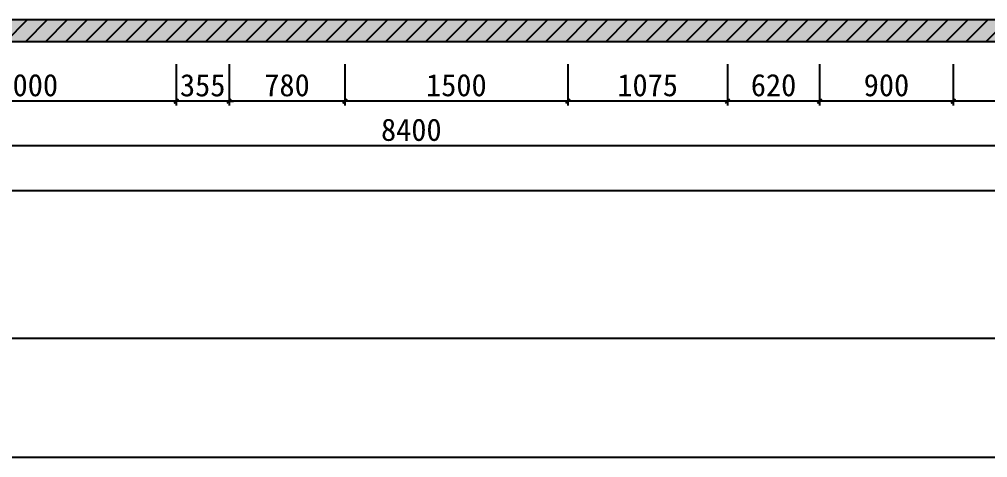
# Model space of a CAD drawing. Header units: millimetres. Extents: x 110215 to 630040, y -488650 to 141897.
# Drawn here: x 243291 to 249808, y -4761 to -1815 of the extents above; entities that cross this region are included whole.
import ezdxf
from ezdxf.xclip import XClip

# ---------------------------------------------------------------- set-up
doc = ezdxf.new("R2010")
doc.units = ezdxf.units.MM
doc.header["$LTSCALE"] = 1000
doc.header["$XCLIPFRAME"] = 0
doc.layers.get('Defpoints').update_dxf_attribs({"color": 2})
doc.layers.add('0-140c立面材料填充', color=250, linetype='Continuous')
doc.styles.add('黑体', font='simhei.ttf')
doc.dimstyles.new('50', dxfattribs={"dimscale": 50, "dimtxt": 3, "dimasz": 0.6, "dimexe": 0.6, "dimexo": 0.6, "dimtad": 1, "dimdec": 0, "dimdsep": 46, "dimtxsty": '黑体', "dimblk1": 'ARCHTICK', "dimblk2": 'ARCHTICK', "dimsah": 1, "dimcen": 0, "dimdle": 1, "dimclrd": 251, "dimclre": 251, "dimclrt": 2, "dimadec": 0, "dimazin": 0, "dimtfac": 1, "dimtdec": 0, "dimtix": 1, "dimtmove": 2, "dimatfit": 3, "dimldrblk": 'DOT', "dimfxl": 0, "dimtolj": 1, "dimtzin": 0, "dimarcsym": 0})

# ---------------------------------------------------------------- blocks, each defined once
blk = doc.blocks.new('_ArchTick')
at = {"color": 0, "linetype": 'ByBlock', "const_width": 0.4}
blk.add_lwpolyline([(-0.5, -0.5), (0.5, 0.5)], dxfattribs=at)
blk = doc.blocks.new('*D766')
at = {"color": 251, "lineweight": -2, "transparency": 16777216}
for p, q in [((345184.4, 7940.8), (345184.4, 7660.8)), ((347349.4, 7940.8), (347349.4, 7660.8)), ((347399.4, 7690.8), (345134.4, 7690.8))]:
    blk.add_line(p, q, dxfattribs=at)
at = {"layer": 'Defpoints', "color": 0, "transparency": 16777216}
for p in [(345184.4, 8090.8), (347349.4, 8090.8), (345184.4, 7690.8)]:
    blk.add_point(p, dxfattribs=at)
at = {"color": 251, "lineweight": -2, "transparency": 16777216, "xscale": 30, "yscale": 30, "zscale": 30, "rotation": 180}
blk.add_blockref('_ArchTick', (345184.4, 7690.8), dxfattribs=at)
at = {"color": 251, "lineweight": -2, "transparency": 16777216, "xscale": 30, "yscale": 30, "zscale": 30}
blk.add_blockref('_ArchTick', (347349.4, 7690.8), dxfattribs=at)
at = {"color": 2, "transparency": 16777216, "insert": (346266.9, 7797.1), "char_height": 150, "attachment_point": 5, "style": '黑体'}
blk.add_mtext('\\A1;2165', dxfattribs=at)
blk = doc.blocks.new('_DOT')
at = {"color": 0, "linetype": 'ByBlock'}
blk.add_line((-0.5, 0), (-1, 0), dxfattribs=at)
at = {"color": 0, "linetype": 'ByBlock', "const_width": 0.5}
blk.add_lwpolyline([(-0.25, 0, 1), (0.25, 0, 1)], format="xyb", close=True, dxfattribs=at)
blk = doc.blocks.new('*D767')
at = {"color": 251, "lineweight": -2, "transparency": 16777216}
for p, q in [((344284.4, 7940.8), (344284.4, 7660.8)), ((345184.4, 7940.8), (345184.4, 7660.8)), ((345234.4, 7690.8), (344234.4, 7690.8))]:
    blk.add_line(p, q, dxfattribs=at)
at = {"layer": 'Defpoints', "color": 0, "transparency": 16777216}
for p in [(344284.4, 8090.8), (345184.4, 8090.8), (344284.4, 7690.8)]:
    blk.add_point(p, dxfattribs=at)
at = {"color": 251, "lineweight": -2, "transparency": 16777216, "xscale": 30, "yscale": 30, "zscale": 30, "rotation": 180}
blk.add_blockref('_ArchTick', (344284.4, 7690.8), dxfattribs=at)
at = {"color": 251, "lineweight": -2, "transparency": 16777216, "xscale": 30, "yscale": 30, "zscale": 30}
blk.add_blockref('_ArchTick', (345184.4, 7690.8), dxfattribs=at)
at = {"color": 2, "transparency": 16777216, "insert": (344734.4, 7797.9), "char_height": 150, "attachment_point": 5, "style": '黑体'}
blk.add_mtext('\\A1;900', dxfattribs=at)
blk = doc.blocks.new('*D768')
at = {"color": 251, "lineweight": -2, "transparency": 16777216}
for p, q in [((343664.4, 7940.8), (343664.4, 7660.8)), ((344284.4, 7940.8), (344284.4, 7660.8)), ((344334.4, 7690.8), (343614.4, 7690.8))]:
    blk.add_line(p, q, dxfattribs=at)
at = {"layer": 'Defpoints', "color": 0, "transparency": 16777216}
for p in [(343664.4, 8090.8), (344284.4, 8090.8), (343664.4, 7690.8)]:
    blk.add_point(p, dxfattribs=at)
at = {"color": 251, "lineweight": -2, "transparency": 16777216, "xscale": 30, "yscale": 30, "zscale": 30, "rotation": 180}
blk.add_blockref('_ArchTick', (343664.4, 7690.8), dxfattribs=at)
at = {"color": 251, "lineweight": -2, "transparency": 16777216, "xscale": 30, "yscale": 30, "zscale": 30}
blk.add_blockref('_ArchTick', (344284.4, 7690.8), dxfattribs=at)
at = {"color": 2, "transparency": 16777216, "insert": (343974.4, 7797.9), "char_height": 150, "attachment_point": 5, "style": '黑体'}
blk.add_mtext('\\A1;620', dxfattribs=at)
blk = doc.blocks.new('*D769')
at = {"color": 251, "lineweight": -2, "transparency": 16777216}
for p, q in [((342589.4, 7940.8), (342589.4, 7660.8)), ((343664.4, 7940.8), (343664.4, 7660.8)), ((343714.4, 7690.8), (342539.4, 7690.8))]:
    blk.add_line(p, q, dxfattribs=at)
at = {"layer": 'Defpoints', "color": 0, "transparency": 16777216}
for p in [(342589.4, 8090.8), (343664.4, 8090.8), (342589.4, 7690.8)]:
    blk.add_point(p, dxfattribs=at)
at = {"color": 251, "lineweight": -2, "transparency": 16777216, "xscale": 30, "yscale": 30, "zscale": 30, "rotation": 180}
blk.add_blockref('_ArchTick', (342589.4, 7690.8), dxfattribs=at)
at = {"color": 251, "lineweight": -2, "transparency": 16777216, "xscale": 30, "yscale": 30, "zscale": 30}
blk.add_blockref('_ArchTick', (343664.4, 7690.8), dxfattribs=at)
at = {"color": 2, "transparency": 16777216, "insert": (343126.9, 7797.9), "char_height": 150, "attachment_point": 5, "style": '黑体'}
blk.add_mtext('\\A1;1075', dxfattribs=at)
blk = doc.blocks.new('*D770')
at = {"color": 251, "lineweight": -2, "transparency": 16777216}
for p, q in [((341089.4, 7940.8), (341089.4, 7660.8)), ((342589.4, 7940.8), (342589.4, 7660.8)), ((342639.4, 7690.8), (341039.4, 7690.8))]:
    blk.add_line(p, q, dxfattribs=at)
at = {"layer": 'Defpoints', "color": 0, "transparency": 16777216}
for p in [(341089.4, 8090.8), (342589.4, 8090.8), (341089.4, 7690.8)]:
    blk.add_point(p, dxfattribs=at)
at = {"color": 251, "lineweight": -2, "transparency": 16777216, "xscale": 30, "yscale": 30, "zscale": 30, "rotation": 180}
blk.add_blockref('_ArchTick', (341089.4, 7690.8), dxfattribs=at)
at = {"color": 251, "lineweight": -2, "transparency": 16777216, "xscale": 30, "yscale": 30, "zscale": 30}
blk.add_blockref('_ArchTick', (342589.4, 7690.8), dxfattribs=at)
at = {"color": 2, "transparency": 16777216, "insert": (341839.4, 7797.9), "char_height": 150, "attachment_point": 5, "style": '黑体'}
blk.add_mtext('\\A1;1500', dxfattribs=at)
blk = doc.blocks.new('*D771')
at = {"color": 251, "lineweight": -2, "transparency": 16777216}
for p, q in [((340309.4, 7940.8), (340309.4, 7660.8)), ((341089.4, 7940.8), (341089.4, 7660.8)), ((341139.4, 7690.8), (340259.4, 7690.8))]:
    blk.add_line(p, q, dxfattribs=at)
at = {"layer": 'Defpoints', "color": 0, "transparency": 16777216}
for p in [(340309.4, 8090.8), (341089.4, 8090.8), (340309.4, 7690.8)]:
    blk.add_point(p, dxfattribs=at)
at = {"color": 251, "lineweight": -2, "transparency": 16777216, "xscale": 30, "yscale": 30, "zscale": 30, "rotation": 180}
blk.add_blockref('_ArchTick', (340309.4, 7690.8), dxfattribs=at)
at = {"color": 251, "lineweight": -2, "transparency": 16777216, "xscale": 30, "yscale": 30, "zscale": 30}
blk.add_blockref('_ArchTick', (341089.4, 7690.8), dxfattribs=at)
at = {"color": 2, "transparency": 16777216, "insert": (340699.4, 7797.9), "char_height": 150, "attachment_point": 5, "style": '黑体'}
blk.add_mtext('\\A1;780', dxfattribs=at)
blk = doc.blocks.new('*D772')
at = {"color": 251, "lineweight": -2, "transparency": 16777216}
for p, q in [((339954.4, 7940.8), (339954.4, 7660.8)), ((340309.4, 7940.8), (340309.4, 7660.8)), ((339954.4, 7690.8), (339924.4, 7690.8)), ((340309.4, 7690.8), (339954.4, 7690.8)), ((340309.4, 7690.8), (340339.4, 7690.8))]:
    blk.add_line(p, q, dxfattribs=at)
at = {"layer": 'Defpoints', "color": 0, "transparency": 16777216}
for p in [(339954.4, 8090.8), (340309.4, 8090.8), (339954.4, 7690.8)]:
    blk.add_point(p, dxfattribs=at)
at = {"color": 251, "lineweight": -2, "transparency": 16777216, "xscale": 30, "yscale": 30, "zscale": 30}
blk.add_blockref('_ArchTick', (339954.4, 7690.8), dxfattribs=at)
at = {"color": 251, "lineweight": -2, "transparency": 16777216, "xscale": 30, "yscale": 30, "zscale": 30, "rotation": 180}
blk.add_blockref('_ArchTick', (340309.4, 7690.8), dxfattribs=at)
at = {"color": 2, "transparency": 16777216, "insert": (340131.9, 7797.1), "char_height": 150, "attachment_point": 5, "style": '黑体'}
blk.add_mtext('\\A1;355', dxfattribs=at)
blk = doc.blocks.new('*D773')
at = {"color": 251, "lineweight": -2, "transparency": 16777216}
for p, q in [((337954.4, 7940.8), (337954.4, 7660.8)), ((339954.4, 7940.8), (339954.4, 7660.8)), ((340004.4, 7690.8), (337904.4, 7690.8))]:
    blk.add_line(p, q, dxfattribs=at)
at = {"layer": 'Defpoints', "color": 0, "transparency": 16777216}
for p in [(337954.4, 8090.8), (339954.4, 8090.8), (337954.4, 7690.8)]:
    blk.add_point(p, dxfattribs=at)
at = {"color": 251, "lineweight": -2, "transparency": 16777216, "xscale": 30, "yscale": 30, "zscale": 30, "rotation": 180}
blk.add_blockref('_ArchTick', (337954.4, 7690.8), dxfattribs=at)
at = {"color": 251, "lineweight": -2, "transparency": 16777216, "xscale": 30, "yscale": 30, "zscale": 30}
blk.add_blockref('_ArchTick', (339954.4, 7690.8), dxfattribs=at)
at = {"color": 2, "transparency": 16777216, "insert": (338954.4, 7797.9), "char_height": 150, "attachment_point": 5, "style": '黑体'}
blk.add_mtext('\\A1;2000', dxfattribs=at)
blk = doc.blocks.new('*D818')
at = {"color": 251, "lineweight": -2, "transparency": 16777216}
for p, q in [((337336.2, 7640.8), (337336.2, 7360.8)), ((345736.2, 7640.8), (345736.2, 7360.8)), ((345786.2, 7390.8), (337286.2, 7390.8))]:
    blk.add_line(p, q, dxfattribs=at)
at = {"layer": 'Defpoints', "color": 0, "transparency": 16777216}
for p in [(337336.2, 7690.8), (345736.2, 7690.8), (337336.2, 7390.8)]:
    blk.add_point(p, dxfattribs=at)
at = {"color": 251, "lineweight": -2, "transparency": 16777216, "xscale": 30, "yscale": 30, "zscale": 30, "rotation": 180}
blk.add_blockref('_ArchTick', (337336.2, 7390.8), dxfattribs=at)
at = {"color": 251, "lineweight": -2, "transparency": 16777216, "xscale": 30, "yscale": 30, "zscale": 30}
blk.add_blockref('_ArchTick', (345736.2, 7390.8), dxfattribs=at)
at = {"color": 2, "transparency": 16777216, "insert": (341536.2, 7497.9), "char_height": 150, "attachment_point": 5, "style": '黑体'}
blk.add_mtext('\\A1;8400', dxfattribs=at)
blk = doc.blocks.new('*D828')
at = {"color": 251, "lineweight": -2, "transparency": 16777216}
for p, q in [((269244.4, 7340.8), (269244.4, 7060.8)), ((351969.4, 7340.8), (351969.4, 7060.8)), ((269194.4, 7090.8), (352019.4, 7090.8))]:
    blk.add_line(p, q, dxfattribs=at)
at = {"layer": 'Defpoints', "color": 0, "transparency": 16777216}
for p in [(269244.4, 7390.8), (351969.4, 7390.8), (351969.4, 7090.8)]:
    blk.add_point(p, dxfattribs=at)
at = {"color": 251, "lineweight": -2, "transparency": 16777216, "xscale": 30, "yscale": 30, "zscale": 30, "rotation": 180}
blk.add_blockref('_ArchTick', (269244.4, 7090.8), dxfattribs=at)
at = {"color": 251, "lineweight": -2, "transparency": 16777216, "xscale": 30, "yscale": 30, "zscale": 30}
blk.add_blockref('_ArchTick', (351969.4, 7090.8), dxfattribs=at)
at = {"color": 2, "transparency": 16777216, "insert": (310606.9, 7197.1), "char_height": 150, "attachment_point": 5, "style": '黑体'}
blk.add_mtext('\\A1;82725', dxfattribs=at)
blk = doc.blocks.new('dvdfsdfs')
h = blk.add_hatch()
h.set_pattern_fill('ANSI31', color=250, scale=30)
h.paths.add_polyline_path([(269244.4, 8240.8), (351969.4, 8240.8), (351969.4, 8090.8), (269244.4, 8090.8)])
h.paths.add_polyline_path([(351969.4, 12690.4), (351969.4, 11840.4), (351369.4, 11840.4), (351369.4, 12540.4), (348969.4, 12540.4), (348969.4, 11840.4), (348469.4, 11840.4), (348469.4, 12540.4), (345044.4, 12540.4), (345044.4, 11840.4), (344444.4, 11840.4), (344444.4, 12540.4), (342914.4, 12540.4), (342914.4, 11840.4), (342314.4, 11840.4), (342314.4, 12540.4), (339414.4, 12540.4), (339414.4, 11840.4), (338914.4, 11840.4), (338914.4, 12540.4), (337814.4, 12540.4), (337814.4, 11840.4), (337214.4, 11840.4), (337214.4, 12540.4), (334680, 12540.4), (334680, 11840.4), (334080, 11840.4), (334080, 12540.4), (331929.9, 12540.4), (331929.9, 11840.4), (331429.9, 11840.4), (331429.9, 12540.4), (329129.9, 12540.4), (329129.9, 11840.4), (328629.9, 11840.4), (328629.9, 12540.4), (326379.9, 12540.4), (326379.9, 11840.4), (325779.9, 11840.4), (325779.9, 12540.4), (323329.9, 12540.4), (323329.9, 11840.4), (322829.9, 11840.4), (322829.9, 12540.4), (320329.9, 12540.4), (320329.9, 11840.4), (319829.9, 11840.4), (319829.9, 12540.4), (317681.3, 12540.4), (317681.3, 11840.4), (317081.3, 11840.4), (317081.3, 12540.4), (315231.3, 12540.4), (315231.3, 11840.4), (314695.9, 11840.4), (314695.9, 12540.4), (313897.8, 12540.4), (313897.8, 11840.4), (313318.8, 11840.4), (313318.8, 12540.4), (311318, 12540.4), (311318, 11840.4), (310691.4, 11840.4), (310691.4, 12540.4), (308229.9, 12540.4), (308229.9, 11840.4), (307729.9, 11840.4), (307729.9, 12540.4), (305779.9, 12540.4), (305779.9, 11840.4), (305179.9, 11840.4), (305179.9, 12540.4), (303430.8, 12540.4), (303430.8, 11840.4), (302930.8, 11840.4), (302930.8, 12540.4), (301180.2, 12540.4), (301180.2, 11840.4), (300580.2, 11840.4), (300580.2, 12540.4), (298430.1, 12540.4), (298430.1, 11840.4), (297830.1, 11840.4), (297830.1, 12540.4), (295530.1, 12540.4), (295530.1, 11840.4), (294930.1, 11840.4), (294930.1, 12540.4), (292779.9, 12540.4), (292779.9, 11840.4), (292179.9, 11840.4), (292179.9, 12540.4), (289928.9, 12540.4), (289928.9, 11840.4), (289428.9, 11840.4), (289428.9, 12540.4), (287128.9, 12540.4), (287128.9, 11840.4), (286628.9, 11840.4), (286628.9, 12540.4), (284355.7, 12540.4), (284355.7, 11840.4), (283756.6, 11840.4), (283756.6, 12540.4), (281529.9, 12540.4), (281529.9, 11840.4), (281029.9, 11840.4), (281029.9, 12540.4), (278729.9, 12540.4), (278729.9, 11840.4), (278229.9, 11840.4), (278229.9, 12540.4), (269843.9, 12540.4), (269843.9, 11840.4), (269244.4, 11840.4), (269244.4, 12690.4)])
at = {"layer": '0-140c立面材料填充'}
h = blk.add_hatch(dxfattribs=at)
h.set_pattern_fill('AR-CONC', color=256)
h.paths.add_polyline_path([(269244.4, 8240.8), (351969.4, 8240.8), (351969.4, 8090.8), (269244.4, 8090.8)])
blk.add_lwpolyline([(269244.4, 8240.8), (351969.4, 8240.8), (351969.4, 8090.8), (269244.4, 8090.8)], close=True)
for base, p1, p2, picture, middle in [((337954.4, 7690.8), (339954.4, 8090.8), (337954.4, 8090.8), '*D773', (338954.4, 7797.9)), ((339954.4, 7690.8), (340309.4, 8090.8), (339954.4, 8090.8), '*D772', (340131.9, 7797.1)), ((340309.4, 7690.8), (341089.4, 8090.8), (340309.4, 8090.8), '*D771', (340699.4, 7797.9)), ((341089.4, 7690.8), (342589.4, 8090.8), (341089.4, 8090.8), '*D770', (341839.4, 7797.9)), ((342589.4, 7690.8), (343664.4, 8090.8), (342589.4, 8090.8), '*D769', (343126.9, 7797.9)), ((343664.4, 7690.8), (344284.4, 8090.8), (343664.4, 8090.8), '*D768', (343974.4, 7797.9)), ((344284.4, 7690.8), (345184.4, 8090.8), (344284.4, 8090.8), '*D767', (344734.4, 7797.9)), ((345184.4, 7690.8), (347349.4, 8090.8), (345184.4, 8090.8), '*D766', (346266.9, 7797.1)), ((337336.2, 7390.8), (345736.2, 7690.8), (337336.2, 7690.8), '*D818', (341536.2, 7497.9)), ((351969.4, 7090.8), (269244.4, 7390.8), (351969.4, 7390.8), '*D828', (310606.9, 7197.1))]:
    dim = blk.add_linear_dim(base=base, p1=p1, p2=p2, dimstyle='50', override={"dimfxl": 5, "dimarcsym": 1})
    dim.commit()
    dim.dimension.update_dxf_attribs({"geometry": picture, "text_midpoint": middle})

msp = doc.modelspace()

# ---------------------------------------------------------------- linework, layer by layer
msp.add_line((257942.3, -3961.1), (232396.9, -3961.1))
msp.add_lwpolyline([(232396.9, 15350.1), (257942.3, 15350.1), (257942.3, -4761.1), (232396.9, -4761.1)], close=True)

# ---------------------------------------------------------------- block references
ref = msp.add_blockref('dvdfsdfs', (-83018.2, -10055.6))
XClip(ref).set_block_clipping_path([(288024.3682720694, 6094.4817562175), (307185.7998161536, 15350.053184789)])
ref = msp.add_blockref('dvdfsdfs', (-95607.3, -10055.6))
XClip(ref).set_block_clipping_path([(329370.5288768476, 6094.4817562175), (353549.5805330921, 15350.053184789)])

doc.saveas('drawing.dxf')
